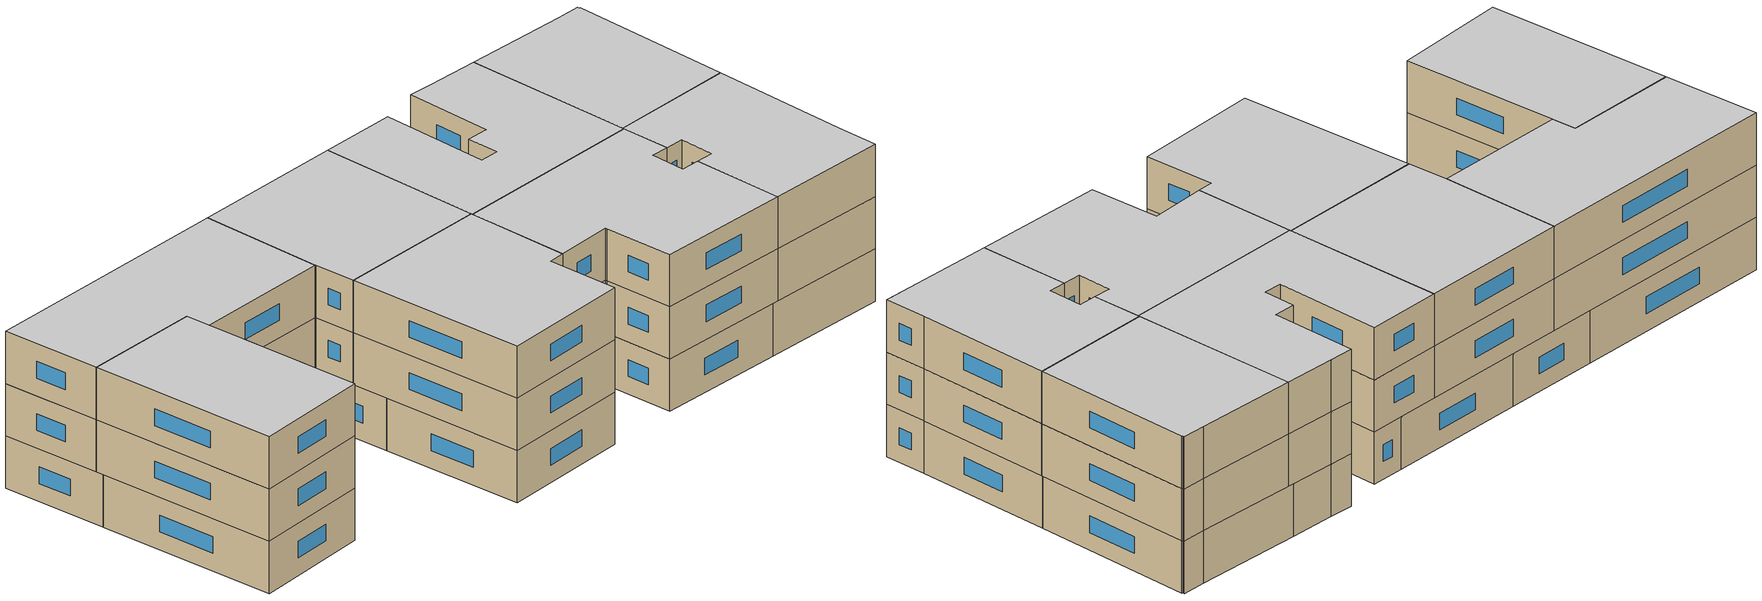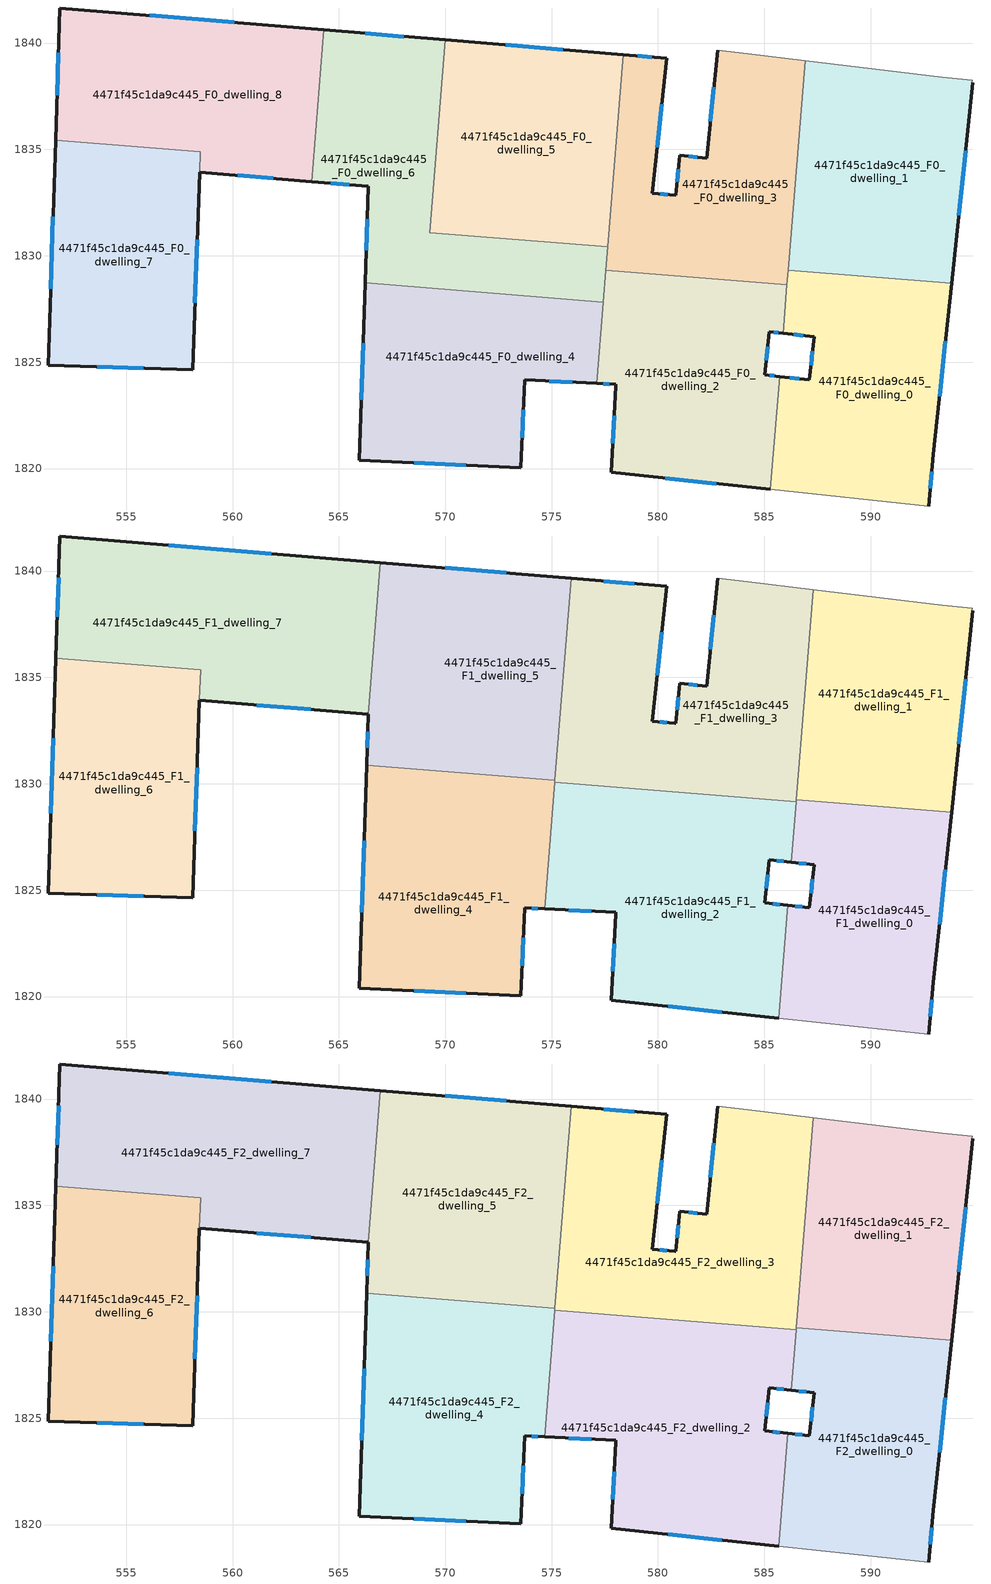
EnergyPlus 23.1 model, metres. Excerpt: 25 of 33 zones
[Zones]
4471f45c1da9c445_F0_dwelling_0
 floor ground (EU_floor_Construction): 593.81,1828.71 592.95,1820.67 592.73,1818.24 585.29,1819.02 585.71,1824.33 587.12,1824.17 587.34,1826.2 585.88,1826.35 586.12,1829.33 z0
 wall outside (EU_wall_Construction): 585.88,1826.35 587.34,1826.2 587.12,1824.17 585.71,1824.33 / 592.73,1818.24 592.95,1820.67 593.81,1828.71 z0:3
 wall to 4471f45c1da9c445_F0_dwelling_1 (EU_wall_Construction): 593.81,1828.71 586.12,1829.33 z0:3
 wall adiabatic (EU_wall_Construction): 585.29,1819.02 592.73,1818.24 z0:3
 wall to 4471f45c1da9c445_F0_dwelling_2 (EU_wall_Construction): 585.71,1824.33 585.29,1819.02 / 586.06,1828.63 585.88,1826.35 z0:3
 wall to 4471f45c1da9c445_F0_dwelling_3 (EU_wall_Construction): 586.12,1829.33 586.06,1828.63 z0:3
 window (EU_Window_Construction): 587.26,1825.51 587.2,1824.86 / 586.38,1826.3 586.84,1826.25 / 593.24,1823.41 593.51,1825.98 / 592.81,1819.07 592.88,1819.84 / 586.64,1824.23 586.19,1824.27 z1.02:1.98
4471f45c1da9c445_F0_dwelling_1
 floor ground (EU_floor_Construction): 594.77,1838.26 594.76,1838.14 594.81,1838.14 593.81,1828.71 586.12,1829.33 586.91,1839.17 593.37,1838.4 z0
 wall outside (EU_wall_Construction): 593.81,1828.71 594.81,1838.14 z0:3
 wall adiabatic (EU_wall_Construction): 594.81,1838.14 594.76,1838.14 594.77,1838.26 593.37,1838.4 586.91,1839.17 z0:3
 wall to 4471f45c1da9c445_F0_dwelling_3 (EU_wall_Construction): 586.91,1839.17 586.12,1829.33 z0:3
 window (EU_Window_Construction): 594.15,1831.92 594.47,1834.93 z1.02:1.98
4471f45c1da9c445_F0_dwelling_2
 floor ground (EU_floor_Construction): 586.06,1828.63 585.88,1826.35 585.23,1826.42 585.02,1824.4 585.71,1824.33 585.29,1819.02 577.81,1819.81 578.01,1823.87 578.01,1823.96 577.11,1824 577.54,1829.32 z0
 wall outside (EU_wall_Construction): 585.71,1824.33 585.02,1824.4 585.23,1826.42 585.88,1826.35 / 577.11,1824 578.01,1823.96 578.01,1823.87 577.81,1819.81 585.29,1819.02 z0:3
 wall to 4471f45c1da9c445_F0_dwelling_3 (EU_wall_Construction): 586.06,1828.63 577.54,1829.32 z0:3
 wall to 4471f45c1da9c445_F0_dwelling_4 (EU_wall_Construction): 577.42,1827.82 577.11,1824 z0:3
 wall to 4471f45c1da9c445_F0_dwelling_6 (EU_wall_Construction): 577.54,1829.32 577.42,1827.82 z0:3
 window (EU_Window_Construction): 585.48,1824.35 585.26,1824.37 / 580.35,1819.55 582.74,1819.29 / 577.94,1822.49 577.88,1821.19 / 577.42,1823.99 577.7,1823.97 / 585.45,1826.4 585.66,1826.38 / 585.09,1825.09 585.16,1825.73 z1.02:1.98
4471f45c1da9c445_F0_dwelling_3
 floor ground (EU_floor_Construction): 586.91,1839.17 586.06,1828.63 577.54,1829.32 578.36,1839.46 580.41,1839.29 579.73,1832.95 580.83,1832.83 581.03,1834.72 582.28,1834.59 582.81,1839.66 584.23,1839.49 z0
 wall outside (EU_wall_Construction): 582.81,1839.66 582.28,1834.59 581.03,1834.72 580.83,1832.83 579.73,1832.95 580.41,1839.29 578.36,1839.46 z0:3
 wall adiabatic (EU_wall_Construction): 586.91,1839.17 584.23,1839.49 582.81,1839.66 z0:3
 wall to 4471f45c1da9c445_F0_dwelling_5 (EU_wall_Construction): 578.36,1839.46 577.63,1830.41 z0:3
 wall to 4471f45c1da9c445_F0_dwelling_6 (EU_wall_Construction): 577.63,1830.41 577.54,1829.32 z0:3
 window (EU_Window_Construction): 580.46,1832.87 580.11,1832.91 / 580.96,1834.08 580.9,1833.48 / 581.86,1834.63 581.46,1834.67 / 582.63,1837.93 582.46,1836.31 / 579.71,1839.34 579.06,1839.4 / 579.96,1835.1 580.18,1837.13 z1.02:1.98
4471f45c1da9c445_F0_dwelling_4
 floor ground (EU_floor_Construction): 577.42,1827.82 577.11,1824 573.74,1824.16 573.55,1820.03 565.96,1820.4 566.24,1828.72 z0
 wall outside (EU_wall_Construction): 566.24,1828.72 565.96,1820.4 573.55,1820.03 573.74,1824.16 577.11,1824 z0:3
 wall to 4471f45c1da9c445_F0_dwelling_6 (EU_wall_Construction): 577.42,1827.82 566.24,1828.72 z0:3
 window (EU_Window_Construction): 573.61,1821.44 573.68,1822.76 / 568.54,1820.27 570.97,1820.16 / 566.14,1825.89 566.05,1823.23 / 574.89,1824.11 575.97,1824.06 z1.02:1.98
4471f45c1da9c445_F0_dwelling_5
 floor ground (EU_floor_Construction): 578.36,1839.46 577.63,1830.42 569.27,1831.09 570,1840.15 z0
 wall outside (EU_wall_Construction): 578.36,1839.46 570,1840.15 z0:3
 wall to 4471f45c1da9c445_F0_dwelling_6 (EU_wall_Construction): 570,1840.15 569.27,1831.09 577.63,1830.42 z0:3
 window (EU_Window_Construction): 575.52,1839.69 572.85,1839.91 z1.02:1.98
4471f45c1da9c445_F0_dwelling_6
 floor ground (EU_floor_Construction): 570,1840.15 569.27,1831.09 577.63,1830.42 577.42,1827.82 566.24,1828.72 566.39,1833.27 563.71,1833.49 564.29,1840.62 z0
 wall outside (EU_wall_Construction): 570,1840.15 564.29,1840.62 / 563.71,1833.49 566.39,1833.27 566.24,1828.72 z0:3
 wall to 4471f45c1da9c445_F0_dwelling_8 (EU_wall_Construction): 564.29,1840.62 563.71,1833.49 z0:3
 window (EU_Window_Construction): 568.06,1840.31 566.23,1840.46 / 566.34,1831.73 566.29,1830.27 / 564.62,1833.42 565.48,1833.35 z1.02:1.98
4471f45c1da9c445_F0_dwelling_7
 floor ground (EU_floor_Construction): 558.47,1834.89 558.12,1824.63 551.32,1824.85 551.68,1835.44 z0
 wall outside (EU_wall_Construction): 551.68,1835.44 551.32,1824.85 558.12,1824.63 558.45,1833.93 z0:3
 wall to 4471f45c1da9c445_F0_dwelling_8 (EU_wall_Construction): 558.45,1833.93 558.48,1834.89 / 558.47,1834.89 551.68,1835.44 z0:3
 window (EU_Window_Construction): 553.64,1824.78 555.81,1824.71 / 551.56,1831.84 551.44,1828.46 / 558.23,1827.79 558.33,1830.76 z1.02:1.98
4471f45c1da9c445_F0_dwelling_8
 floor ground (EU_floor_Construction): 564.29,1840.62 563.71,1833.49 558.45,1833.92 558.48,1834.89 551.68,1835.44 551.88,1841.65 z0
 wall outside (EU_wall_Construction): 564.29,1840.62 551.88,1841.65 551.68,1835.44 / 558.45,1833.92 563.71,1833.49 z0:3
 window (EU_Window_Construction): 551.81,1839.54 551.75,1837.55 / 560.07,1840.97 556.1,1841.3 / 560.24,1833.78 561.92,1833.64 z1.02:1.98
4471f45c1da9c445_F1_dwelling_0
 floor to 4471f45c1da9c445_F0_dwelling_0 (EU_floor_Construction): 593.8,1828.67 592.95,1820.67 592.73,1818.24 585.67,1818.98 586.1,1824.28 587.12,1824.17 587.34,1826.2 586.26,1826.31 586.5,1829.26 z3
 wall outside (EU_wall_Construction): 586.26,1826.31 587.34,1826.2 587.12,1824.17 586.1,1824.28 / 592.73,1818.24 592.95,1820.67 593.8,1828.67 z3:6
 wall to 4471f45c1da9c445_F1_dwelling_1 (EU_wall_Construction): 593.8,1828.67 586.5,1829.26 z3:6
 wall adiabatic (EU_wall_Construction): 585.67,1818.98 592.73,1818.24 z3:6
 wall to 4471f45c1da9c445_F1_dwelling_2 (EU_wall_Construction): 586.1,1824.28 585.67,1818.98 / 586.49,1829.17 586.26,1826.31 z3:6
 wall to 4471f45c1da9c445_F1_dwelling_3 (EU_wall_Construction): 586.5,1829.26 586.49,1829.17 z3:6
 window (EU_Window_Construction): 587.26,1825.51 587.2,1824.86 / 586.63,1826.27 586.97,1826.24 / 593.24,1823.39 593.51,1825.95 / 592.81,1819.07 592.88,1819.84 / 586.77,1824.21 586.45,1824.25 z4.02:4.98
4471f45c1da9c445_F1_dwelling_1
 floor to 4471f45c1da9c445_F0_dwelling_1 (EU_floor_Construction): 594.77,1838.26 594.76,1838.14 594.81,1838.14 593.81,1828.71 586.5,1829.3 587.29,1839.13 593.37,1838.4 z3
 floor to 4471f45c1da9c445_F0_dwelling_0 (EU_floor_Construction): 593.81,1828.71 593.8,1828.67 586.5,1829.26 586.5,1829.3 z3
 wall outside (EU_wall_Construction): 593.8,1828.67 594.81,1838.14 z3:6
 wall adiabatic (EU_wall_Construction): 594.81,1838.14 594.76,1838.14 594.77,1838.26 593.37,1838.4 587.29,1839.13 z3:6
 wall to 4471f45c1da9c445_F1_dwelling_3 (EU_wall_Construction): 587.29,1839.13 586.5,1829.26 z3:6
 window (EU_Window_Construction): 594.14,1831.89 594.47,1834.92 z4.02:4.98
4471f45c1da9c445_F1_dwelling_2
 floor to 4471f45c1da9c445_F0_dwelling_2 (EU_floor_Construction): 586.06,1828.63 585.88,1826.35 585.23,1826.42 585.02,1824.4 585.71,1824.32 585.29,1819.02 577.81,1819.81 578.01,1823.87 578.01,1823.96 577.11,1824 577.54,1829.32 z3
 floor to 4471f45c1da9c445_F0_dwelling_0 (EU_floor_Construction): 586.49,1829.17 586.26,1826.31 585.88,1826.35 586.11,1829.2 z3; 586.1,1824.28 585.67,1818.98 585.29,1819.02 585.71,1824.32 z3
 floor to 4471f45c1da9c445_F0_dwelling_3 (EU_floor_Construction): 586.11,1829.2 586.06,1828.63 577.54,1829.32 577.59,1829.89 z3
 floor to 4471f45c1da9c445_F0_dwelling_4 (EU_floor_Construction): 577.42,1827.82 577.11,1824 574.67,1824.12 574.98,1828.02 z3
 floor to 4471f45c1da9c445_F0_dwelling_6 (EU_floor_Construction): 577.59,1829.89 577.42,1827.82 574.98,1828.02 575.15,1830.08 z3
 wall outside (EU_wall_Construction): 586.1,1824.28 585.02,1824.4 585.23,1826.42 586.26,1826.31 / 574.67,1824.12 578.01,1823.96 578.01,1823.87 577.81,1819.81 585.67,1818.98 z3:6
 wall to 4471f45c1da9c445_F1_dwelling_3 (EU_wall_Construction): 586.49,1829.17 575.15,1830.08 z3:6
 wall to 4471f45c1da9c445_F1_dwelling_4 (EU_wall_Construction): 575.15,1830.08 574.67,1824.12 z3:6
 window (EU_Window_Construction): 585.09,1825.09 585.16,1825.73 / 585.73,1824.32 585.39,1824.36 / 580.48,1819.53 582.99,1819.27 / 577.94,1822.49 577.88,1821.19 / 575.8,1824.06 576.87,1824.01 / 585.58,1826.38 585.91,1826.35 z4.02:4.98
4471f45c1da9c445_F1_dwelling_3
 floor to 4471f45c1da9c445_F0_dwelling_3 (EU_floor_Construction): 586.91,1839.17 586.11,1829.2 577.59,1829.89 578.36,1839.46 580.41,1839.29 579.73,1832.95 580.78,1832.84 580.83,1832.83 581.03,1834.72 582.28,1834.59 582.81,1839.66 584.23,1839.49 z3
 floor to 4471f45c1da9c445_F0_dwelling_1 (EU_floor_Construction): 587.29,1839.13 586.5,1829.3 586.12,1829.33 586.91,1839.17 z3
 floor to 4471f45c1da9c445_F0_dwelling_5 (EU_floor_Construction): 578.36,1839.46 577.63,1830.42 575.19,1830.61 575.92,1839.66 z3
 floor to 4471f45c1da9c445_F0_dwelling_0 (EU_floor_Construction): 586.5,1829.3 586.49,1829.17 586.11,1829.2 586.12,1829.33 z3
 floor to 4471f45c1da9c445_F0_dwelling_6 (EU_floor_Construction): 577.63,1830.42 577.59,1829.89 575.15,1830.08 575.19,1830.61 z3
 wall outside (EU_wall_Construction): 582.81,1839.66 582.28,1834.59 581.03,1834.72 580.83,1832.83 580.78,1832.84 579.73,1832.95 580.41,1839.29 575.92,1839.66 z3:6
 wall adiabatic (EU_wall_Construction): 587.29,1839.13 584.23,1839.49 582.81,1839.66 z3:6
 wall to 4471f45c1da9c445_F1_dwelling_5 (EU_wall_Construction): 575.92,1839.66 575.15,1830.16 z3:6
 wall to 4471f45c1da9c445_F1_dwelling_4 (EU_wall_Construction): 575.15,1830.16 575.15,1830.08 z3:6
 window (EU_Window_Construction): 578.88,1839.41 577.45,1839.53 / 579.96,1835.1 580.18,1837.13 / 580.42,1832.88 580.09,1832.91 / 580.96,1834.08 580.9,1833.48 / 581.86,1834.63 581.46,1834.67 / 582.63,1837.93 582.46,1836.31 z4.02:4.98
4471f45c1da9c445_F1_dwelling_4
 floor to 4471f45c1da9c445_F0_dwelling_4 (EU_floor_Construction): 574.98,1828.02 574.67,1824.12 573.74,1824.16 573.55,1820.03 565.96,1820.4 566.24,1828.72 z3
 floor to 4471f45c1da9c445_F0_dwelling_6 (EU_floor_Construction): 575.15,1830.16 574.98,1828.02 566.24,1828.72 566.31,1830.88 z3
 wall outside (EU_wall_Construction): 566.31,1830.88 565.96,1820.4 573.55,1820.03 573.74,1824.16 574.67,1824.12 z3:6
 wall to 4471f45c1da9c445_F1_dwelling_5 (EU_wall_Construction): 575.15,1830.16 566.31,1830.88 z3:6
 window (EU_Window_Construction): 566.19,1827.31 566.08,1823.96 / 574.06,1824.15 574.35,1824.13 / 573.61,1821.44 573.68,1822.76 / 568.54,1820.27 570.97,1820.16 z4.02:4.98
4471f45c1da9c445_F1_dwelling_5
 floor to 4471f45c1da9c445_F0_dwelling_5 (EU_floor_Construction): 575.92,1839.66 575.19,1830.61 569.27,1831.09 570,1840.15 z3
 floor to 4471f45c1da9c445_F0_dwelling_6 (EU_floor_Construction): 570,1840.15 569.27,1831.09 575.19,1830.61 575.15,1830.16 566.31,1830.88 566.39,1833.27 566.37,1833.27 566.94,1840.4 z3
 wall outside (EU_wall_Construction): 575.92,1839.66 566.94,1840.4 / 566.37,1833.27 566.39,1833.27 566.31,1830.88 z3:6
 wall to 4471f45c1da9c445_F1_dwelling_7 (EU_wall_Construction): 566.94,1840.4 566.37,1833.27 z3:6
 window (EU_Window_Construction): 572.87,1839.91 570,1840.15 / 566.36,1832.46 566.33,1831.69 z4.02:4.98
4471f45c1da9c445_F1_dwelling_6
 floor to 4471f45c1da9c445_F0_dwelling_7 (EU_floor_Construction): 558.47,1834.89 558.12,1824.63 551.32,1824.85 551.68,1835.44 z3
 floor to 4471f45c1da9c445_F0_dwelling_8 (EU_floor_Construction): 558.49,1835.36 558.47,1834.89 551.68,1835.44 551.69,1835.91 z3
 wall outside (EU_wall_Construction): 551.69,1835.91 551.32,1824.85 558.12,1824.63 558.45,1833.93 z3:6
 wall to 4471f45c1da9c445_F1_dwelling_7 (EU_wall_Construction): 558.45,1833.93 558.5,1835.36 / 558.49,1835.36 551.69,1835.91 z3:6
 window (EU_Window_Construction): 553.64,1824.78 555.81,1824.71 / 551.57,1832.15 551.45,1828.61 / 558.23,1827.79 558.33,1830.76 z4.02:4.98
4471f45c1da9c445_F1_dwelling_7
 floor to 4471f45c1da9c445_F0_dwelling_8 (EU_floor_Construction): 564.29,1840.62 563.72,1833.49 558.45,1833.92 558.5,1835.36 551.69,1835.91 551.88,1841.65 z3
 floor to 4471f45c1da9c445_F0_dwelling_6 (EU_floor_Construction): 566.94,1840.4 566.37,1833.27 563.72,1833.49 564.29,1840.62 z3
 wall outside (EU_wall_Construction): 566.94,1840.4 551.88,1841.65 551.69,1835.91 / 558.45,1833.92 566.37,1833.27 z3:6
 window (EU_Window_Construction): 551.82,1839.7 551.76,1837.86 / 561.82,1840.83 557.01,1841.23 / 561.14,1833.7 563.67,1833.5 z4.02:4.98
4471f45c1da9c445_F2_dwelling_0
 floor to 4471f45c1da9c445_F1_dwelling_0 (EU_floor_Construction): 593.8,1828.67 592.95,1820.67 592.73,1818.24 585.67,1818.98 586.1,1824.28 587.12,1824.17 587.34,1826.2 586.26,1826.31 586.5,1829.26 z6
 wall outside (EU_wall_Construction): 586.26,1826.31 587.34,1826.2 587.12,1824.17 586.1,1824.28 / 592.73,1818.24 592.95,1820.67 593.8,1828.67 z6:9
 wall to 4471f45c1da9c445_F2_dwelling_1 (EU_wall_Construction): 593.8,1828.67 586.5,1829.26 z6:9
 wall adiabatic (EU_wall_Construction): 585.67,1818.98 592.73,1818.24 z6:9
 wall to 4471f45c1da9c445_F2_dwelling_2 (EU_wall_Construction): 586.1,1824.28 585.67,1818.98 / 586.49,1829.17 586.26,1826.31 z6:9
 wall to 4471f45c1da9c445_F2_dwelling_3 (EU_wall_Construction): 586.5,1829.26 586.49,1829.17 z6:9
 window (EU_Window_Construction): 587.26,1825.51 587.2,1824.86 / 586.63,1826.27 586.97,1826.24 / 593.24,1823.39 593.51,1825.95 / 592.81,1819.07 592.88,1819.84 / 586.77,1824.21 586.45,1824.25 z7.02:7.98
 ceiling to 4471f45c1da9c445_F3_dwelling_0 (EU_floor_Construction): 592.73,1818.24 592.95,1820.67 593.8,1828.67 586.5,1829.26 586.26,1826.31 587.34,1826.2 587.12,1824.17 586.1,1824.28 585.67,1818.98 z9
4471f45c1da9c445_F2_dwelling_1
 floor to 4471f45c1da9c445_F1_dwelling_1 (EU_floor_Construction): 594.77,1838.26 594.76,1838.14 594.81,1838.14 593.8,1828.67 586.5,1829.26 587.29,1839.13 593.37,1838.4 z6
 wall outside (EU_wall_Construction): 593.8,1828.67 594.81,1838.14 z6:9
 wall adiabatic (EU_wall_Construction): 594.81,1838.14 594.76,1838.14 594.77,1838.26 593.37,1838.4 587.29,1839.13 z6:9
 wall to 4471f45c1da9c445_F2_dwelling_3 (EU_wall_Construction): 587.29,1839.13 586.5,1829.26 z6:9
 window (EU_Window_Construction): 594.14,1831.89 594.47,1834.92 z7.02:7.98
 ceiling to 4471f45c1da9c445_F3_dwelling_1 (EU_floor_Construction): 593.8,1828.67 594.81,1838.14 594.76,1838.14 594.77,1838.26 593.37,1838.4 587.29,1839.13 586.5,1829.26 z9
4471f45c1da9c445_F2_dwelling_2
 floor to 4471f45c1da9c445_F1_dwelling_2 (EU_floor_Construction): 586.49,1829.17 586.26,1826.31 585.23,1826.42 585.02,1824.4 586.1,1824.28 585.67,1818.98 577.81,1819.81 578.01,1823.87 578.01,1823.96 574.67,1824.12 575.15,1830.08 z6
 wall outside (EU_wall_Construction): 586.1,1824.28 585.02,1824.4 585.23,1826.42 586.26,1826.31 / 574.67,1824.12 578.01,1823.96 578.01,1823.87 577.81,1819.81 585.67,1818.98 z6:9
 wall to 4471f45c1da9c445_F2_dwelling_3 (EU_wall_Construction): 586.49,1829.17 575.15,1830.08 z6:9
 wall to 4471f45c1da9c445_F2_dwelling_4 (EU_wall_Construction): 575.15,1830.08 574.67,1824.12 z6:9
 window (EU_Window_Construction): 585.09,1825.09 585.16,1825.73 / 585.73,1824.32 585.39,1824.36 / 580.48,1819.53 582.99,1819.27 / 577.94,1822.49 577.88,1821.19 / 575.8,1824.06 576.87,1824.01 / 585.58,1826.38 585.91,1826.35 z7.02:7.98
 ceiling to 4471f45c1da9c445_F3_dwelling_2 (EU_floor_Construction): 585.67,1818.98 586.1,1824.28 585.02,1824.4 585.23,1826.42 586.26,1826.31 586.49,1829.17 575.15,1830.08 574.67,1824.12 578.01,1823.96 578.01,1823.87 577.81,1819.81 z9
4471f45c1da9c445_F2_dwelling_3
 floor to 4471f45c1da9c445_F1_dwelling_3 (EU_floor_Construction): 587.29,1839.13 586.49,1829.17 575.15,1830.08 575.92,1839.66 580.41,1839.29 579.73,1832.95 580.78,1832.84 580.83,1832.83 581.03,1834.72 582.28,1834.59 582.81,1839.66 584.23,1839.49 z6
 wall outside (EU_wall_Construction): 582.81,1839.66 582.28,1834.59 581.03,1834.72 580.83,1832.83 580.78,1832.84 579.73,1832.95 580.41,1839.29 575.92,1839.66 z6:9
 wall adiabatic (EU_wall_Construction): 587.29,1839.13 584.23,1839.49 582.81,1839.66 z6:9
 wall to 4471f45c1da9c445_F2_dwelling_5 (EU_wall_Construction): 575.92,1839.66 575.15,1830.16 z6:9
 wall to 4471f45c1da9c445_F2_dwelling_4 (EU_wall_Construction): 575.15,1830.16 575.15,1830.08 z6:9
 window (EU_Window_Construction): 578.88,1839.41 577.45,1839.53 / 579.96,1835.1 580.18,1837.13 / 580.42,1832.88 580.09,1832.91 / 580.96,1834.08 580.9,1833.48 / 581.86,1834.63 581.46,1834.67 / 582.63,1837.93 582.46,1836.31 z7.02:7.98
 ceiling to 4471f45c1da9c445_F3_dwelling_3 (EU_floor_Construction): 586.49,1829.17 587.29,1839.13 584.23,1839.49 582.81,1839.66 582.28,1834.59 581.03,1834.72 580.83,1832.83 580.78,1832.84 579.73,1832.95 580.41,1839.29 575.92,1839.66 575.15,1830.08 z9
4471f45c1da9c445_F2_dwelling_4
 floor to 4471f45c1da9c445_F1_dwelling_4 (EU_floor_Construction): 575.15,1830.16 574.67,1824.12 573.74,1824.16 573.55,1820.03 565.96,1820.4 566.31,1830.88 z6
 wall outside (EU_wall_Construction): 566.31,1830.88 565.96,1820.4 573.55,1820.03 573.74,1824.16 574.67,1824.12 z6:9
 wall to 4471f45c1da9c445_F2_dwelling_5 (EU_wall_Construction): 575.15,1830.16 566.31,1830.88 z6:9
 window (EU_Window_Construction): 566.19,1827.31 566.08,1823.96 / 574.06,1824.15 574.35,1824.13 / 573.61,1821.44 573.68,1822.76 / 568.54,1820.27 570.97,1820.16 z7.02:7.98
 ceiling to 4471f45c1da9c445_F3_dwelling_4 (EU_floor_Construction): 573.55,1820.03 573.74,1824.16 574.67,1824.12 575.15,1830.16 566.31,1830.88 565.96,1820.4 z9
4471f45c1da9c445_F2_dwelling_5
 floor to 4471f45c1da9c445_F1_dwelling_5 (EU_floor_Construction): 575.92,1839.66 575.15,1830.16 566.31,1830.88 566.39,1833.27 566.37,1833.27 566.94,1840.4 z6
 wall outside (EU_wall_Construction): 575.92,1839.66 566.94,1840.4 / 566.37,1833.27 566.39,1833.27 566.31,1830.88 z6:9
 wall to 4471f45c1da9c445_F2_dwelling_7 (EU_wall_Construction): 566.94,1840.4 566.37,1833.27 z6:9
 window (EU_Window_Construction): 572.87,1839.91 570,1840.15 / 566.36,1832.46 566.33,1831.69 z7.02:7.98
 ceiling to 4471f45c1da9c445_F3_dwelling_5 (EU_floor_Construction): 575.15,1830.16 575.92,1839.66 566.94,1840.4 566.37,1833.27 566.39,1833.27 566.31,1830.88 z9
4471f45c1da9c445_F2_dwelling_6
 floor to 4471f45c1da9c445_F1_dwelling_6 (EU_floor_Construction): 558.49,1835.36 558.12,1824.63 551.32,1824.85 551.69,1835.91 z6
 wall outside (EU_wall_Construction): 551.69,1835.91 551.32,1824.85 558.12,1824.63 558.45,1833.93 z6:9
 wall to 4471f45c1da9c445_F2_dwelling_7 (EU_wall_Construction): 558.45,1833.93 558.5,1835.36 / 558.49,1835.36 551.69,1835.91 z6:9
 window (EU_Window_Construction): 553.64,1824.78 555.81,1824.71 / 551.57,1832.15 551.45,1828.61 / 558.23,1827.79 558.33,1830.76 z7.02:7.98
 ceiling to 4471f45c1da9c445_F3_dwelling_6 (EU_floor_Construction): 558.12,1824.63 558.49,1835.36 551.69,1835.91 551.32,1824.85 z9
4471f45c1da9c445_F2_dwelling_7
 floor to 4471f45c1da9c445_F1_dwelling_7 (EU_floor_Construction): 566.94,1840.4 566.37,1833.27 558.45,1833.92 558.5,1835.36 551.69,1835.91 551.88,1841.65 z6
 wall outside (EU_wall_Construction): 566.94,1840.4 551.88,1841.65 551.69,1835.91 / 558.45,1833.92 566.37,1833.27 z6:9
 window (EU_Window_Construction): 551.82,1839.7 551.76,1837.86 / 561.82,1840.83 557.01,1841.23 / 561.14,1833.7 563.67,1833.5 z7.02:7.98
 ceiling to 4471f45c1da9c445_F3_dwelling_7 (EU_floor_Construction): 566.37,1833.27 566.94,1840.4 551.88,1841.65 551.69,1835.91 558.5,1835.36 558.45,1833.92 z9
[Building]
EU S2 Campaign: North Axis=0; Terrain=City; Solar Distribution=FullExterior
[Site:Location]
Vienna: Latitude=48; Longitude=16.5; Time Zone=1; Elevation=183
[SizingPeriod:WeatherFileDays]
AnnualSizingPeriod: Begin Month=1; Begin Day of Month=1; End Month=12; End Day of Month=31; Day of Week for Start Day=Monday; Use Weather File Daylight Saving Period=No; Use Weather File Rain and Snow Indicators=No
[MATERIAL]
EU_InternalMass_Material: Roughness=MediumRough; Thickness=0.1; Conductivity=1; Density=1800; Specific Heat=900; Thermal Absorptance=0.9; Solar Absorptance=0.7; Visible Absorptance=0.7
[MATERIAL:NOMASS] Roughness=MediumRough; Thermal Absorptance=0.9; Solar Absorptance=0.7; Visible Absorptance=0.7
Name | Thermal Resistance
EU_wall_NoMass | 0.942466
EU_floor_NoMass | 0.66527
[WINDOWMATERIAL:SIMPLEGLAZINGSYSTEM]
EU_Window_SimpleGlazing: UFactor=2.03367; Solar Heat Gain Coefficient=0.65; Visible Transmittance=0.65
[CONSTRUCTION]
EU_wall_Construction: EU_wall_NoMass
EU_floor_Construction: EU_floor_NoMass
EU_Window_Construction: EU_Window_SimpleGlazing
EU_InternalMass_Construction: EU_InternalMass_Material
[ZONE] Type=1; Multiplier=1; Ceiling Height=autocalculate; Floor Area=autocalculate; Part of Total Floor Area=Yes
Name | Volume
4471f45c1da9c445_F0_dwelling_0 | 228.524
4471f45c1da9c445_F1_dwelling_0; 4471f45c1da9c445_F2_dwelling_0 | 218.089
4471f45c1da9c445_F0_dwelling_1; 4471f45c1da9c445_F0_dwelling_3 | 228.517
4471f45c1da9c445_F1_dwelling_1; 4471f45c1da9c445_F2_dwelling_1 | 218.078
4471f45c1da9c445_F0_dwelling_2 | 228.499
4471f45c1da9c445_F1_dwelling_2; 4471f45c1da9c445_F2_dwelling_2 | 296.071
4471f45c1da9c445_F1_dwelling_3; 4471f45c1da9c445_F2_dwelling_3 | 296.054
4471f45c1da9c445_F0_dwelling_4 | 228.537
4471f45c1da9c445_F1_dwelling_4; 4471f45c1da9c445_F2_dwelling_4 | 257.054
4471f45c1da9c445_F0_dwelling_5 | 228.51
4471f45c1da9c445_F1_dwelling_5; 4471f45c1da9c445_F2_dwelling_5 | 257.087
4471f45c1da9c445_F0_dwelling_6 | 228.507
4471f45c1da9c445_F1_dwelling_6; 4471f45c1da9c445_F2_dwelling_6 | 222.529
4471f45c1da9c445_F0_dwelling_7 | 212.974
4471f45c1da9c445_F1_dwelling_7; 4471f45c1da9c445_F2_dwelling_7 | 291.552
4471f45c1da9c445_F0_dwelling_8 | 243.979
[INTERNALMASS] Construction=EU_InternalMass_Construction
Name | Zone or ZoneList | Surface Area
4471f45c1da9c445_F0_dwelling_0_EU_InternalMass | 4471f45c1da9c445_F0_dwelling_0 | 76.1751
4471f45c1da9c445_F0_dwelling_1_EU_InternalMass | 4471f45c1da9c445_F0_dwelling_1 | 76.1736
4471f45c1da9c445_F0_dwelling_2_EU_InternalMass | 4471f45c1da9c445_F0_dwelling_2 | 76.1673
4471f45c1da9c445_F0_dwelling_3_EU_InternalMass | 4471f45c1da9c445_F0_dwelling_3 | 76.1724
4471f45c1da9c445_F0_dwelling_4_EU_InternalMass | 4471f45c1da9c445_F0_dwelling_4 | 76.178
4471f45c1da9c445_F0_dwelling_5_EU_InternalMass | 4471f45c1da9c445_F0_dwelling_5 | 76.1691
4471f45c1da9c445_F0_dwelling_6_EU_InternalMass | 4471f45c1da9c445_F0_dwelling_6 | 76.1685
4471f45c1da9c445_F0_dwelling_7_EU_InternalMass | 4471f45c1da9c445_F0_dwelling_7 | 71.0194
4471f45c1da9c445_F0_dwelling_8_EU_InternalMass | 4471f45c1da9c445_F0_dwelling_8 | 81.3262
4471f45c1da9c445_F1_dwelling_0_EU_InternalMass | 4471f45c1da9c445_F1_dwelling_0 | 72.6958
4471f45c1da9c445_F1_dwelling_1_EU_InternalMass | 4471f45c1da9c445_F1_dwelling_1 | 72.6941
4471f45c1da9c445_F1_dwelling_2_EU_InternalMass | 4471f45c1da9c445_F1_dwelling_2 | 98.691
4471f45c1da9c445_F1_dwelling_3_EU_InternalMass | 4471f45c1da9c445_F1_dwelling_3 | 98.6848
4471f45c1da9c445_F1_dwelling_4_EU_InternalMass | 4471f45c1da9c445_F1_dwelling_4 | 85.686
4471f45c1da9c445_F1_dwelling_5_EU_InternalMass | 4471f45c1da9c445_F1_dwelling_5 | 85.6952
4471f45c1da9c445_F1_dwelling_6_EU_InternalMass | 4471f45c1da9c445_F1_dwelling_6 | 74.2054
4471f45c1da9c445_F1_dwelling_7_EU_InternalMass | 4471f45c1da9c445_F1_dwelling_7 | 97.1841
4471f45c1da9c445_F2_dwelling_0_EU_InternalMass | 4471f45c1da9c445_F2_dwelling_0 | 72.6958
4471f45c1da9c445_F2_dwelling_1_EU_InternalMass | 4471f45c1da9c445_F2_dwelling_1 | 72.6941
4471f45c1da9c445_F2_dwelling_2_EU_InternalMass | 4471f45c1da9c445_F2_dwelling_2 | 98.691
4471f45c1da9c445_F2_dwelling_3_EU_InternalMass | 4471f45c1da9c445_F2_dwelling_3 | 98.6848
4471f45c1da9c445_F2_dwelling_4_EU_InternalMass | 4471f45c1da9c445_F2_dwelling_4 | 85.686
4471f45c1da9c445_F2_dwelling_5_EU_InternalMass | 4471f45c1da9c445_F2_dwelling_5 | 85.6952
4471f45c1da9c445_F2_dwelling_6_EU_InternalMass | 4471f45c1da9c445_F2_dwelling_6 | 74.2054
4471f45c1da9c445_F2_dwelling_7_EU_InternalMass | 4471f45c1da9c445_F2_dwelling_7 | 97.1841
[OTHEREQUIPMENT] Fuel Type=Electricity; Design Level Calculation Method=Watts/Area; Power per Zone Floor Area=1; Fraction Latent=0; Fraction Radiant=0; Fraction Lost=0; Carbon Dioxide Generation Rate=0; EndUse Subcategory=EU_Step8_InternalGains
Name | Zone or ZoneList or Space or SpaceList | Schedule
EU_Step8_InternalGain_4471f45c1da9c445_F0_dwelling_0_f000 | 4471f45c1da9c445_F0_dwelling_0 | EU_Step8_GainSchedule_4471f45c1da9c445_F0_dwelling_0_f000
EU_Step8_InternalGain_4471f45c1da9c445_F0_dwelling_1_f000 | 4471f45c1da9c445_F0_dwelling_1 | EU_Step8_GainSchedule_4471f45c1da9c445_F0_dwelling_1_f000
EU_Step8_InternalGain_4471f45c1da9c445_F0_dwelling_2_f000 | 4471f45c1da9c445_F0_dwelling_2 | EU_Step8_GainSchedule_4471f45c1da9c445_F0_dwelling_2_f000
EU_Step8_InternalGain_4471f45c1da9c445_F0_dwelling_3_f000 | 4471f45c1da9c445_F0_dwelling_3 | EU_Step8_GainSchedule_4471f45c1da9c445_F0_dwelling_3_f000
EU_Step8_InternalGain_4471f45c1da9c445_F0_dwelling_4_f000 | 4471f45c1da9c445_F0_dwelling_4 | EU_Step8_GainSchedule_4471f45c1da9c445_F0_dwelling_4_f000
EU_Step8_InternalGain_4471f45c1da9c445_F0_dwelling_5_f000 | 4471f45c1da9c445_F0_dwelling_5 | EU_Step8_GainSchedule_4471f45c1da9c445_F0_dwelling_5_f000
EU_Step8_InternalGain_4471f45c1da9c445_F0_dwelling_6_f000 | 4471f45c1da9c445_F0_dwelling_6 | EU_Step8_GainSchedule_4471f45c1da9c445_F0_dwelling_6_f000
EU_Step8_InternalGain_4471f45c1da9c445_F0_dwelling_7_f000 | 4471f45c1da9c445_F0_dwelling_7 | EU_Step8_GainSchedule_4471f45c1da9c445_F0_dwelling_7_f000
EU_Step8_InternalGain_4471f45c1da9c445_F0_dwelling_8_f000 | 4471f45c1da9c445_F0_dwelling_8 | EU_Step8_GainSchedule_4471f45c1da9c445_F0_dwelling_8_f000
EU_Step8_InternalGain_4471f45c1da9c445_F1_dwelling_0_f000 | 4471f45c1da9c445_F1_dwelling_0 | EU_Step8_GainSchedule_4471f45c1da9c445_F1_dwelling_0_f000
EU_Step8_InternalGain_4471f45c1da9c445_F1_dwelling_1_f000 | 4471f45c1da9c445_F1_dwelling_1 | EU_Step8_GainSchedule_4471f45c1da9c445_F1_dwelling_1_f000
EU_Step8_InternalGain_4471f45c1da9c445_F1_dwelling_2_f000 | 4471f45c1da9c445_F1_dwelling_2 | EU_Step8_GainSchedule_4471f45c1da9c445_F1_dwelling_2_f000
EU_Step8_InternalGain_4471f45c1da9c445_F1_dwelling_3_f000 | 4471f45c1da9c445_F1_dwelling_3 | EU_Step8_GainSchedule_4471f45c1da9c445_F1_dwelling_3_f000
EU_Step8_InternalGain_4471f45c1da9c445_F1_dwelling_4_f000 | 4471f45c1da9c445_F1_dwelling_4 | EU_Step8_GainSchedule_4471f45c1da9c445_F1_dwelling_4_f000
EU_Step8_InternalGain_4471f45c1da9c445_F1_dwelling_5_f000 | 4471f45c1da9c445_F1_dwelling_5 | EU_Step8_GainSchedule_4471f45c1da9c445_F1_dwelling_5_f000
EU_Step8_InternalGain_4471f45c1da9c445_F1_dwelling_6_f000 | 4471f45c1da9c445_F1_dwelling_6 | EU_Step8_GainSchedule_4471f45c1da9c445_F1_dwelling_6_f000
EU_Step8_InternalGain_4471f45c1da9c445_F1_dwelling_7_f000 | 4471f45c1da9c445_F1_dwelling_7 | EU_Step8_GainSchedule_4471f45c1da9c445_F1_dwelling_7_f000
EU_Step8_InternalGain_4471f45c1da9c445_F2_dwelling_0_f000 | 4471f45c1da9c445_F2_dwelling_0 | EU_Step8_GainSchedule_4471f45c1da9c445_F2_dwelling_0_f000
EU_Step8_InternalGain_4471f45c1da9c445_F2_dwelling_1_f000 | 4471f45c1da9c445_F2_dwelling_1 | EU_Step8_GainSchedule_4471f45c1da9c445_F2_dwelling_1_f000
EU_Step8_InternalGain_4471f45c1da9c445_F2_dwelling_2_f000 | 4471f45c1da9c445_F2_dwelling_2 | EU_Step8_GainSchedule_4471f45c1da9c445_F2_dwelling_2_f000
EU_Step8_InternalGain_4471f45c1da9c445_F2_dwelling_3_f000 | 4471f45c1da9c445_F2_dwelling_3 | EU_Step8_GainSchedule_4471f45c1da9c445_F2_dwelling_3_f000
EU_Step8_InternalGain_4471f45c1da9c445_F2_dwelling_4_f000 | 4471f45c1da9c445_F2_dwelling_4 | EU_Step8_GainSchedule_4471f45c1da9c445_F2_dwelling_4_f000
EU_Step8_InternalGain_4471f45c1da9c445_F2_dwelling_5_f000 | 4471f45c1da9c445_F2_dwelling_5 | EU_Step8_GainSchedule_4471f45c1da9c445_F2_dwelling_5_f000
EU_Step8_InternalGain_4471f45c1da9c445_F2_dwelling_6_f000 | 4471f45c1da9c445_F2_dwelling_6 | EU_Step8_GainSchedule_4471f45c1da9c445_F2_dwelling_6_f000
EU_Step8_InternalGain_4471f45c1da9c445_F2_dwelling_7_f000 | 4471f45c1da9c445_F2_dwelling_7 | EU_Step8_GainSchedule_4471f45c1da9c445_F2_dwelling_7_f000
[ZONEVENTILATION:DESIGNFLOWRATE] Schedule=EU_AlwaysOn; Design Flow Rate Calculation Method=AirChanges/Hour; Air Changes per Hour=0.530523; Ventilation Type=Natural; Fan Pressure Rise=0; Fan Total Efficiency=1; Constant Term Coefficient=1; Temperature Term Coefficient=0; Velocity Term Coefficient=0; Velocity Squared Term Coefficient=0; Minimum Indoor Temperature=-100; Maximum Indoor Temperature=100; Delta Temperature=-100; Minimum Outdoor Temperature=-100; Maximum Outdoor Temperature=100; Maximum Wind Speed=40
Name | Zone or ZoneList or Space or SpaceList
EU_ConstantAir_4471f45c1da9c445_F0_dwelling_0 | 4471f45c1da9c445_F0_dwelling_0
EU_ConstantAir_4471f45c1da9c445_F0_dwelling_1 | 4471f45c1da9c445_F0_dwelling_1
EU_ConstantAir_4471f45c1da9c445_F0_dwelling_2 | 4471f45c1da9c445_F0_dwelling_2
EU_ConstantAir_4471f45c1da9c445_F0_dwelling_3 | 4471f45c1da9c445_F0_dwelling_3
EU_ConstantAir_4471f45c1da9c445_F0_dwelling_4 | 4471f45c1da9c445_F0_dwelling_4
EU_ConstantAir_4471f45c1da9c445_F0_dwelling_5 | 4471f45c1da9c445_F0_dwelling_5
EU_ConstantAir_4471f45c1da9c445_F0_dwelling_6 | 4471f45c1da9c445_F0_dwelling_6
EU_ConstantAir_4471f45c1da9c445_F0_dwelling_7 | 4471f45c1da9c445_F0_dwelling_7
EU_ConstantAir_4471f45c1da9c445_F0_dwelling_8 | 4471f45c1da9c445_F0_dwelling_8
EU_ConstantAir_4471f45c1da9c445_F1_dwelling_0 | 4471f45c1da9c445_F1_dwelling_0
EU_ConstantAir_4471f45c1da9c445_F1_dwelling_1 | 4471f45c1da9c445_F1_dwelling_1
EU_ConstantAir_4471f45c1da9c445_F1_dwelling_2 | 4471f45c1da9c445_F1_dwelling_2
EU_ConstantAir_4471f45c1da9c445_F1_dwelling_3 | 4471f45c1da9c445_F1_dwelling_3
EU_ConstantAir_4471f45c1da9c445_F1_dwelling_4 | 4471f45c1da9c445_F1_dwelling_4
EU_ConstantAir_4471f45c1da9c445_F1_dwelling_5 | 4471f45c1da9c445_F1_dwelling_5
EU_ConstantAir_4471f45c1da9c445_F1_dwelling_6 | 4471f45c1da9c445_F1_dwelling_6
EU_ConstantAir_4471f45c1da9c445_F1_dwelling_7 | 4471f45c1da9c445_F1_dwelling_7
EU_ConstantAir_4471f45c1da9c445_F2_dwelling_0 | 4471f45c1da9c445_F2_dwelling_0
EU_ConstantAir_4471f45c1da9c445_F2_dwelling_1 | 4471f45c1da9c445_F2_dwelling_1
EU_ConstantAir_4471f45c1da9c445_F2_dwelling_2 | 4471f45c1da9c445_F2_dwelling_2
EU_ConstantAir_4471f45c1da9c445_F2_dwelling_3 | 4471f45c1da9c445_F2_dwelling_3
EU_ConstantAir_4471f45c1da9c445_F2_dwelling_4 | 4471f45c1da9c445_F2_dwelling_4
EU_ConstantAir_4471f45c1da9c445_F2_dwelling_5 | 4471f45c1da9c445_F2_dwelling_5
EU_ConstantAir_4471f45c1da9c445_F2_dwelling_6 | 4471f45c1da9c445_F2_dwelling_6
EU_ConstantAir_4471f45c1da9c445_F2_dwelling_7 | 4471f45c1da9c445_F2_dwelling_7
[HVACTEMPLATE:THERMOSTAT] Constant Heating Setpoint=20; Constant Cooling Setpoint=50
EU_HeatOnly_4471f45c1da9c445_F0_dwelling_0; EU_HeatOnly_4471f45c1da9c445_F0_dwelling_1; EU_HeatOnly_4471f45c1da9c445_F0_dwelling_2; EU_HeatOnly_4471f45c1da9c445_F0_dwelling_3; EU_HeatOnly_4471f45c1da9c445_F0_dwelling_4; EU_HeatOnly_4471f45c1da9c445_F0_dwelling_5; EU_HeatOnly_4471f45c1da9c445_F0_dwelling_6; EU_HeatOnly_4471f45c1da9c445_F0_dwelling_7; EU_HeatOnly_4471f45c1da9c445_F0_dwelling_8; EU_HeatOnly_4471f45c1da9c445_F1_dwelling_0; EU_HeatOnly_4471f45c1da9c445_F1_dwelling_1; EU_HeatOnly_4471f45c1da9c445_F1_dwelling_2; EU_HeatOnly_4471f45c1da9c445_F1_dwelling_3; EU_HeatOnly_4471f45c1da9c445_F1_dwelling_4; EU_HeatOnly_4471f45c1da9c445_F1_dwelling_5; EU_HeatOnly_4471f45c1da9c445_F1_dwelling_6; EU_HeatOnly_4471f45c1da9c445_F1_dwelling_7; EU_HeatOnly_4471f45c1da9c445_F2_dwelling_0; EU_HeatOnly_4471f45c1da9c445_F2_dwelling_1; EU_HeatOnly_4471f45c1da9c445_F2_dwelling_2; EU_HeatOnly_4471f45c1da9c445_F2_dwelling_3; EU_HeatOnly_4471f45c1da9c445_F2_dwelling_4; EU_HeatOnly_4471f45c1da9c445_F2_dwelling_5; EU_HeatOnly_4471f45c1da9c445_F2_dwelling_6; EU_HeatOnly_4471f45c1da9c445_F2_dwelling_7; EU_HeatOnly_4471f45c1da9c445_F3_dwelling_0; EU_HeatOnly_4471f45c1da9c445_F3_dwelling_1; EU_HeatOnly_4471f45c1da9c445_F3_dwelling_2; EU_HeatOnly_4471f45c1da9c445_F3_dwelling_3; EU_HeatOnly_4471f45c1da9c445_F3_dwelling_4; EU_HeatOnly_4471f45c1da9c445_F3_dwelling_5; EU_HeatOnly_4471f45c1da9c445_F3_dwelling_6; EU_HeatOnly_4471f45c1da9c445_F3_dwelling_7
[HVACTEMPLATE:ZONE:IDEALLOADSAIRSYSTEM] System Availability Schedule=EU_AlwaysOn; Maximum Heating Supply Air Temperature=50; Minimum Cooling Supply Air Temperature=13; Maximum Heating Supply Air Humidity Ratio=0.0156; Minimum Cooling Supply Air Humidity Ratio=0.0077; Heating Limit=NoLimit; Cooling Limit=NoLimit; Heating Availability Schedule=EU_AlwaysOn; Cooling Availability Schedule=EU_CoolingOff; Dehumidification Control Type=ConstantSensibleHeatRatio; Cooling Sensible Heat Ratio=0.7; Dehumidification Setpoint=60; Humidification Control Type=None; Humidification Setpoint=30; Outdoor Air Method=None; Outdoor Air Flow Rate per Person=0.00944; Outdoor Air Flow Rate per Zone Floor Area=0; Outdoor Air Flow Rate per Zone=0; Demand Controlled Ventilation Type=None; Outdoor Air Economizer Type=NoEconomizer; Heat Recovery Type=None; Sensible Heat Recovery Effectiveness=0.7; Latent Heat Recovery Effectiveness=0.65
Name | Template Thermostat
4471f45c1da9c445_F0_dwelling_0 | EU_HeatOnly_4471f45c1da9c445_F0_dwelling_0
4471f45c1da9c445_F0_dwelling_1 | EU_HeatOnly_4471f45c1da9c445_F0_dwelling_1
4471f45c1da9c445_F0_dwelling_2 | EU_HeatOnly_4471f45c1da9c445_F0_dwelling_2
4471f45c1da9c445_F0_dwelling_3 | EU_HeatOnly_4471f45c1da9c445_F0_dwelling_3
4471f45c1da9c445_F0_dwelling_4 | EU_HeatOnly_4471f45c1da9c445_F0_dwelling_4
4471f45c1da9c445_F0_dwelling_5 | EU_HeatOnly_4471f45c1da9c445_F0_dwelling_5
4471f45c1da9c445_F0_dwelling_6 | EU_HeatOnly_4471f45c1da9c445_F0_dwelling_6
4471f45c1da9c445_F0_dwelling_7 | EU_HeatOnly_4471f45c1da9c445_F0_dwelling_7
4471f45c1da9c445_F0_dwelling_8 | EU_HeatOnly_4471f45c1da9c445_F0_dwelling_8
4471f45c1da9c445_F1_dwelling_0 | EU_HeatOnly_4471f45c1da9c445_F1_dwelling_0
4471f45c1da9c445_F1_dwelling_1 | EU_HeatOnly_4471f45c1da9c445_F1_dwelling_1
4471f45c1da9c445_F1_dwelling_2 | EU_HeatOnly_4471f45c1da9c445_F1_dwelling_2
4471f45c1da9c445_F1_dwelling_3 | EU_HeatOnly_4471f45c1da9c445_F1_dwelling_3
4471f45c1da9c445_F1_dwelling_4 | EU_HeatOnly_4471f45c1da9c445_F1_dwelling_4
4471f45c1da9c445_F1_dwelling_5 | EU_HeatOnly_4471f45c1da9c445_F1_dwelling_5
4471f45c1da9c445_F1_dwelling_6 | EU_HeatOnly_4471f45c1da9c445_F1_dwelling_6
4471f45c1da9c445_F1_dwelling_7 | EU_HeatOnly_4471f45c1da9c445_F1_dwelling_7
4471f45c1da9c445_F2_dwelling_0 | EU_HeatOnly_4471f45c1da9c445_F2_dwelling_0
4471f45c1da9c445_F2_dwelling_1 | EU_HeatOnly_4471f45c1da9c445_F2_dwelling_1
4471f45c1da9c445_F2_dwelling_2 | EU_HeatOnly_4471f45c1da9c445_F2_dwelling_2
4471f45c1da9c445_F2_dwelling_3 | EU_HeatOnly_4471f45c1da9c445_F2_dwelling_3
4471f45c1da9c445_F2_dwelling_4 | EU_HeatOnly_4471f45c1da9c445_F2_dwelling_4
4471f45c1da9c445_F2_dwelling_5 | EU_HeatOnly_4471f45c1da9c445_F2_dwelling_5
4471f45c1da9c445_F2_dwelling_6 | EU_HeatOnly_4471f45c1da9c445_F2_dwelling_6
4471f45c1da9c445_F2_dwelling_7 | EU_HeatOnly_4471f45c1da9c445_F2_dwelling_7
[SIZING:ZONE] Zone Cooling Design Supply Air Temperature Input Method=SupplyAirTemperature; Zone Cooling Design Supply Air Temperature=13; Zone Heating Design Supply Air Temperature Input Method=SupplyAirTemperature; Zone Heating Design Supply Air Temperature=50; Zone Cooling Design Supply Air Humidity Ratio=0.008; Zone Heating Design Supply Air Humidity Ratio=0.008; Cooling Design Air Flow Method=DesignDay; Cooling Design Air Flow Rate=0; Cooling Minimum Air Flow per Zone Floor Area=0.000762; Cooling Minimum Air Flow=0; Cooling Minimum Air Flow Fraction=0.2; Heating Design Air Flow Method=DesignDay; Heating Design Air Flow Rate=0; Heating Maximum Air Flow per Zone Floor Area=0.002032; Heating Maximum Air Flow=0.141576; Heating Maximum Air Flow Fraction=0.3; Account for Dedicated Outdoor Air System=No; Dedicated Outdoor Air System Control Strategy=NeutralSupplyAir; Dedicated Outdoor Air Low Setpoint Temperature for Design=autosize; Dedicated Outdoor Air High Setpoint Temperature for Design=autosize; Zone Load Sizing Method=Sensible Load Only No Latent Load; Zone Latent Cooling Design Supply Air Humidity Ratio Input Method=HumidityRatioDifference; Zone Cooling Design Supply Air Humidity Ratio Difference=0.005; Zone Latent Heating Design Supply Air Humidity Ratio Input Method=HumidityRatioDifference; Zone Humidification Design Supply Air Humidity Ratio Difference=0.005
4471f45c1da9c445_F0_dwelling_0; 4471f45c1da9c445_F0_dwelling_1; 4471f45c1da9c445_F0_dwelling_2; 4471f45c1da9c445_F0_dwelling_3; 4471f45c1da9c445_F0_dwelling_4; 4471f45c1da9c445_F0_dwelling_5; 4471f45c1da9c445_F0_dwelling_6; 4471f45c1da9c445_F0_dwelling_7; 4471f45c1da9c445_F0_dwelling_8; 4471f45c1da9c445_F1_dwelling_0; 4471f45c1da9c445_F1_dwelling_1; 4471f45c1da9c445_F1_dwelling_2; 4471f45c1da9c445_F1_dwelling_3; 4471f45c1da9c445_F1_dwelling_4; 4471f45c1da9c445_F1_dwelling_5; 4471f45c1da9c445_F1_dwelling_6; 4471f45c1da9c445_F1_dwelling_7; 4471f45c1da9c445_F2_dwelling_0; 4471f45c1da9c445_F2_dwelling_1; 4471f45c1da9c445_F2_dwelling_2; 4471f45c1da9c445_F2_dwelling_3; 4471f45c1da9c445_F2_dwelling_4; 4471f45c1da9c445_F2_dwelling_5; 4471f45c1da9c445_F2_dwelling_6; 4471f45c1da9c445_F2_dwelling_7
[SCHEDULE:CONSTANT]
Name | Hourly Value
EU_AlwaysOn | 1
EU_CoolingOff | 0
[SCHEDULE:FILE] Column Number=1; Rows to Skip at Top=0; Number of Hours of Data=8760; Column Separator=Comma; Interpolate to Timestep=No; Minutes per Item=60; Adjust Schedule for Daylight Savings=Yes
Name | File
EU_Step8_GainSchedule_4471f45c1da9c445_F0_dwelling_0_f000 | ../../schedules/4471f45c1da9c445/4471f45c1da9c445_F0_dwelling_0_f000_gain.csv
EU_Step8_GainSchedule_4471f45c1da9c445_F0_dwelling_1_f000 | ../../schedules/4471f45c1da9c445/4471f45c1da9c445_F0_dwelling_1_f000_gain.csv
EU_Step8_GainSchedule_4471f45c1da9c445_F0_dwelling_2_f000 | ../../schedules/4471f45c1da9c445/4471f45c1da9c445_F0_dwelling_2_f000_gain.csv
EU_Step8_GainSchedule_4471f45c1da9c445_F0_dwelling_3_f000 | ../../schedules/4471f45c1da9c445/4471f45c1da9c445_F0_dwelling_3_f000_gain.csv
EU_Step8_GainSchedule_4471f45c1da9c445_F0_dwelling_4_f000 | ../../schedules/4471f45c1da9c445/4471f45c1da9c445_F0_dwelling_4_f000_gain.csv
EU_Step8_GainSchedule_4471f45c1da9c445_F0_dwelling_5_f000 | ../../schedules/4471f45c1da9c445/4471f45c1da9c445_F0_dwelling_5_f000_gain.csv
EU_Step8_GainSchedule_4471f45c1da9c445_F0_dwelling_6_f000 | ../../schedules/4471f45c1da9c445/4471f45c1da9c445_F0_dwelling_6_f000_gain.csv
EU_Step8_GainSchedule_4471f45c1da9c445_F0_dwelling_7_f000 | ../../schedules/4471f45c1da9c445/4471f45c1da9c445_F0_dwelling_7_f000_gain.csv
EU_Step8_GainSchedule_4471f45c1da9c445_F0_dwelling_8_f000 | ../../schedules/4471f45c1da9c445/4471f45c1da9c445_F0_dwelling_8_f000_gain.csv
EU_Step8_GainSchedule_4471f45c1da9c445_F1_dwelling_0_f000 | ../../schedules/4471f45c1da9c445/4471f45c1da9c445_F1_dwelling_0_f000_gain.csv
EU_Step8_GainSchedule_4471f45c1da9c445_F1_dwelling_1_f000 | ../../schedules/4471f45c1da9c445/4471f45c1da9c445_F1_dwelling_1_f000_gain.csv
EU_Step8_GainSchedule_4471f45c1da9c445_F1_dwelling_2_f000 | ../../schedules/4471f45c1da9c445/4471f45c1da9c445_F1_dwelling_2_f000_gain.csv
EU_Step8_GainSchedule_4471f45c1da9c445_F1_dwelling_3_f000 | ../../schedules/4471f45c1da9c445/4471f45c1da9c445_F1_dwelling_3_f000_gain.csv
EU_Step8_GainSchedule_4471f45c1da9c445_F1_dwelling_4_f000 | ../../schedules/4471f45c1da9c445/4471f45c1da9c445_F1_dwelling_4_f000_gain.csv
EU_Step8_GainSchedule_4471f45c1da9c445_F1_dwelling_5_f000 | ../../schedules/4471f45c1da9c445/4471f45c1da9c445_F1_dwelling_5_f000_gain.csv
EU_Step8_GainSchedule_4471f45c1da9c445_F1_dwelling_6_f000 | ../../schedules/4471f45c1da9c445/4471f45c1da9c445_F1_dwelling_6_f000_gain.csv
EU_Step8_GainSchedule_4471f45c1da9c445_F1_dwelling_7_f000 | ../../schedules/4471f45c1da9c445/4471f45c1da9c445_F1_dwelling_7_f000_gain.csv
EU_Step8_GainSchedule_4471f45c1da9c445_F2_dwelling_0_f000 | ../../schedules/4471f45c1da9c445/4471f45c1da9c445_F2_dwelling_0_f000_gain.csv
EU_Step8_GainSchedule_4471f45c1da9c445_F2_dwelling_1_f000 | ../../schedules/4471f45c1da9c445/4471f45c1da9c445_F2_dwelling_1_f000_gain.csv
EU_Step8_GainSchedule_4471f45c1da9c445_F2_dwelling_2_f000 | ../../schedules/4471f45c1da9c445/4471f45c1da9c445_F2_dwelling_2_f000_gain.csv
EU_Step8_GainSchedule_4471f45c1da9c445_F2_dwelling_3_f000 | ../../schedules/4471f45c1da9c445/4471f45c1da9c445_F2_dwelling_3_f000_gain.csv
EU_Step8_GainSchedule_4471f45c1da9c445_F2_dwelling_4_f000 | ../../schedules/4471f45c1da9c445/4471f45c1da9c445_F2_dwelling_4_f000_gain.csv
EU_Step8_GainSchedule_4471f45c1da9c445_F2_dwelling_5_f000 | ../../schedules/4471f45c1da9c445/4471f45c1da9c445_F2_dwelling_5_f000_gain.csv
EU_Step8_GainSchedule_4471f45c1da9c445_F2_dwelling_6_f000 | ../../schedules/4471f45c1da9c445/4471f45c1da9c445_F2_dwelling_6_f000_gain.csv
EU_Step8_GainSchedule_4471f45c1da9c445_F2_dwelling_7_f000 | ../../schedules/4471f45c1da9c445/4471f45c1da9c445_F2_dwelling_7_f000_gain.csv
